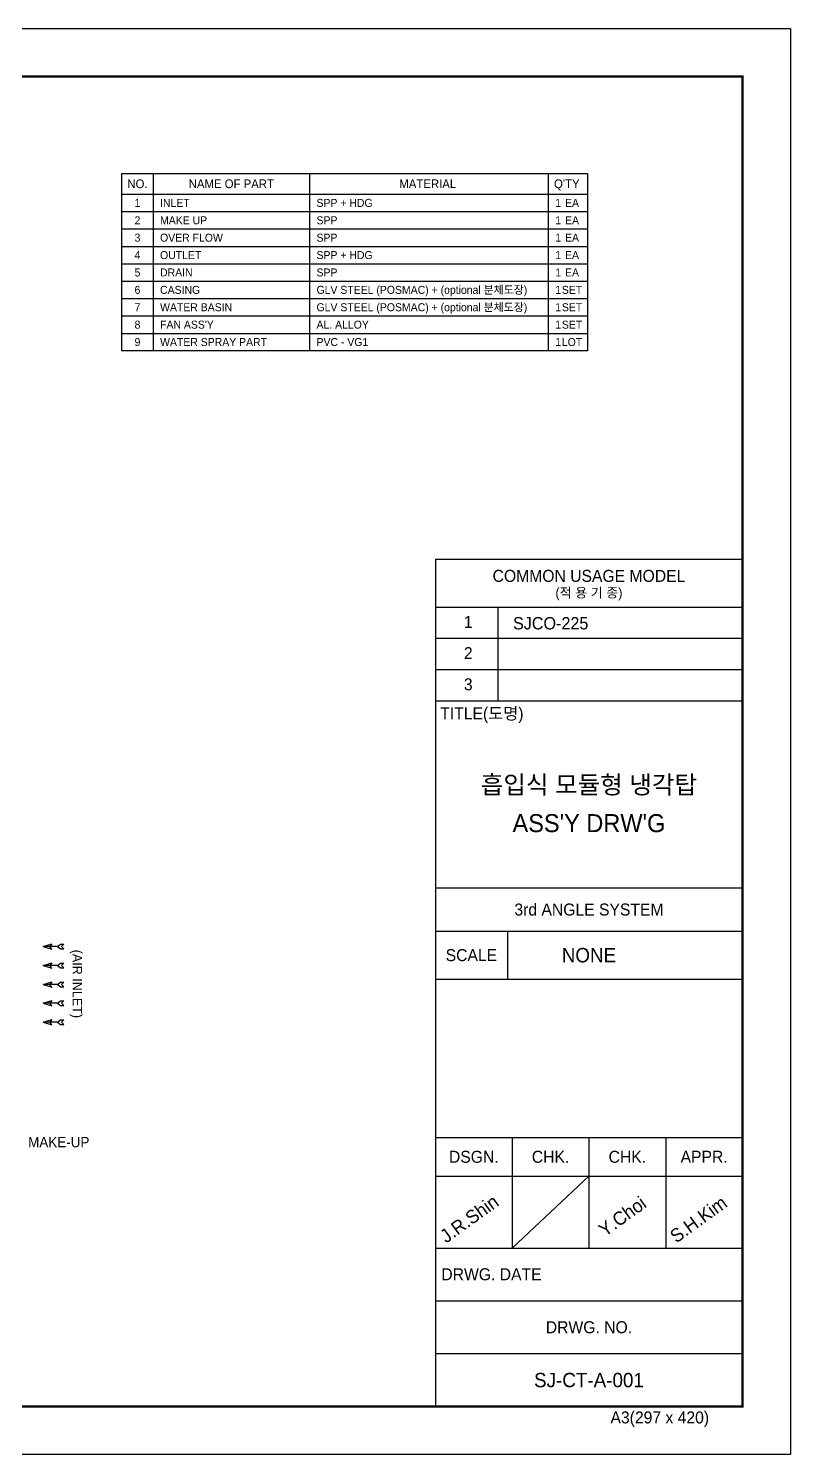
# Model space of a CAD drawing. Header units: millimetres. Extents: x 123437 to 162203, y 20795 to 41590.
# Drawn here: x 151085 to 162203, y 20795 to 41590 of the extents above; entities that cross this region are included whole.
import ezdxf
from ezdxf.enums import TextEntityAlignment as Align

# ---------------------------------------------------------------- set-up
doc = ezdxf.new("R2010")
doc.units = ezdxf.units.MM
doc.header["$LTSCALE"] = 30
doc.header["$MEASUREMENT"] = 0
doc.layers.get('DEFPOINTS').update_dxf_attribs({"color": 143, "linetype": 'CONTINUOUS'})
for name, color, linetype in [('냉각탑_box', 1, 'CONTINUOUS'), ('냉각탑_dim', 1, 'CONTINUOUS'), ('냉각탑_form', 1, 'CONTINUOUS'), ('냉각탑_text', 3, 'CONTINUOUS')]:
    doc.layers.add(name, color=color, linetype=linetype)
doc.styles.add('돋움', font='')
doc.styles.get('돋움').set_extended_font_data('Dotum')

# ---------------------------------------------------------------- blocks, each defined once
blk = doc.blocks.new('냉각탑form')
at = {"layer": 'DEFPOINTS'}
blk.add_lwpolyline([(0, 297.07), (420.1, 297.07), (420.1, 0), (0, 0)], close=True, dxfattribs=at)
at = {"layer": '냉각탑_form'}
for p, q in [((346.08, 186.55), (346.08, 10)), ((346.08, 186.55), (410.1, 186.55)), ((346.08, 186.55), (410.1, 186.55)), ((346.08, 176.54), (410.1, 176.54)), ((359.09, 176.54), (359.09, 157.04)), ((346.08, 170.04), (410.1, 170.04)), ((346.08, 163.54), (410.1, 163.54)), ((346.08, 157.04), (410.1, 157.04)), ((346.08, 157.04), (410.1, 157.04)), ((346.08, 118.03), (410.1, 118.03)), ((346.08, 109.03), (410.1, 109.03)), ((361.09, 109.03), (361.09, 99.02)), ((346.08, 99.02), (410.1, 99.02)), ((346.08, 66.02), (410.1, 66.02)), ((362.09, 66.02), (362.09, 43.01)), ((378.09, 66.02), (378.09, 43.01)), ((394.1, 66.02), (394.1, 43.01)), ((346.08, 58.01), (410.1, 58.01)), ((378.09, 58.01), (362.09, 43.01)), ((346.08, 43.01), (410.1, 43.01)), ((346.08, 32.01), (410.1, 32.01)), ((346.08, 21.01), (410.1, 21.01))]:
    blk.add_line(p, q, dxfattribs=at)
at = {"layer": '냉각탑_form', "const_width": 0.5}
blk.add_lwpolyline([(10, 287.07), (10, 10), (410.1, 10), (410.1, 287.07)], close=True, dxfattribs=at)
at = {"layer": '냉각탑_form', "style": '돋움'}
for s, height, p in [('COMMON USAGE MODEL', 2.5006, (378.09, 183.04)), ('(적 용 기 종)', 2, (378.09, 179.54)), ('3rd ANGLE SYSTEM', 2.5006, (378.09, 113.53)), ('SCALE', 2.501, (353.59, 104.03)), ('DSGN.', 2.501, (354.09, 62.02)), ('CHK.', 2.501, (370.09, 62.02)), ('CHK.', 2.501, (386.09, 62.02)), ('APPR.', 2.501, (402.1, 62.02)), ('DRWG. NO.', 2.501, (378.09, 26.51))]:
    blk.add_text(s, height=height, dxfattribs=at).set_placement(p, align=Align.MIDDLE_CENTER)
for s, height, p in [('1', 2.5, (352.02, 172.2)), ('2', 2.5, (352.02, 165.7)), ('3', 2.5, (352.02, 159.2)), ('TITLE(도명)', 2.501, (347.09, 153.14)), ('DRWG. DATE', 2.501, (347.32, 36.29)), ('A3(297 x 420)', 2.5006, (382.58, 6.47))]:
    blk.add_text(s, height=height, dxfattribs=at).set_placement(p)
blk = doc.blocks.new('화살표 IN OUT')
at = {"layer": '냉각탑_dim'}
for p, q in [((-323, 43), (-384, 43)), ((-343, 0), (-384, 43)), ((-384, -43), (-343, 0)), ((-266, 0), (-323, 43)), ((-266, 0), (-323, -43)), ((-266, 0), (0, 0)), ((-163, 50), (-122, 0)), ((0, 0), (-163, 50)), ((-163, -50), (-122, 0)), ((0, 0), (-163, -50)), ((-323, -43), (-384, -43))]:
    blk.add_line(p, q, dxfattribs=at)

msp = doc.modelspace()

# ---------------------------------------------------------------- linework, layer by layer
at = {"layer": '냉각탑_box'}
for p, q in [((152902.9, 39478.3), (152902.9, 36891.3)), ((155185.5, 39478.3), (155185.5, 36891.3)), ((158664.8, 39478.3), (158664.8, 36891.3)), ((152446.4, 39174), (159243.5, 39174)), ((152446.4, 38920.3), (159243.5, 38920.3)), ((152446.4, 38666.7), (159243.5, 38666.7)), ((152446.4, 38413.1), (159243.5, 38413.1)), ((152446.4, 38159.5), (159243.5, 38159.5)), ((152446.4, 37905.8), (159243.5, 37905.8)), ((152446.4, 37652.2), (159243.5, 37652.2)), ((152446.4, 37398.6), (159243.5, 37398.6)), ((152446.4, 37145), (159243.5, 37145))]:
    msp.add_line(p, q, dxfattribs=at)
msp.add_lwpolyline([(152446.4, 36891.3), (152446.4, 39478.3), (159243.5, 39478.3), (159243.5, 36891.3)], close=True, dxfattribs=at)

# ---------------------------------------------------------------- block references
at = {"layer": '냉각탑_dim', "xscale": -0.7875000000021828, "yscale": 0.7874999999985448, "zscale": 0.7875}
for p in [(151298, 28201.9), (151298, 27926.3), (151298, 27650.6), (151298, 27375), (151298, 27099.4)]:
    msp.add_blockref('화살표 IN OUT', p, dxfattribs=at)
at = {"layer": '냉각탑_form', "xscale": 70, "yscale": 70, "zscale": 70}
msp.add_blockref('냉각탑form', (132795.9, 20795.1), dxfattribs=at)

# ---------------------------------------------------------------- texts
at = {"layer": '냉각탑_text', "style": '돋움'}
for s, height, p in [('NO.', 126.81, (152674.7, 39326.1)), ('NAME OF PART', 126.812, (154044.2, 39326.1)), ('MATERIAL', 126.81, (156910.2, 39326.1)), ("Q'TY", 126.81, (158939.1, 39326.1)), ('1', 116.7, (152674.7, 39047.1)), ('1', 116.7, (158812.3, 39047.1)), ('EA', 116.67, (159015.2, 39047.1)), ('2', 116.7, (152674.7, 38793.5)), ('1', 116.7, (158812.3, 38793.5)), ('EA', 116.67, (159015.2, 38793.5)), ('3', 116.7, (152674.7, 38539.9)), ('1', 116.7, (158812.3, 38539.9)), ('EA', 116.67, (159015.2, 38539.9)), ('4', 116.7, (152674.7, 38286.3)), ('1', 116.7, (158812.3, 38286.3)), ('EA', 116.67, (159015.2, 38286.3)), ('5', 116.7, (152674.7, 38032.6)), ('1', 116.7, (158812.3, 38032.6)), ('EA', 116.67, (159015.2, 38032.6)), ('6', 116.7, (152674.7, 37779)), ('1', 116.7, (158812.3, 37779)), ('SET', 116.67, (159015.2, 37779)), ('7', 116.7, (152674.7, 37525.4)), ('1', 116.7, (158812.3, 37525.4)), ('SET', 116.67, (159015.2, 37525.4)), ('8', 116.7, (152674.7, 37271.8)), ('1', 116.7, (158812.3, 37271.8)), ('SET', 116.67, (159015.2, 37271.8)), ('9', 116.7, (152674.7, 37018.2)), ('1', 116.7, (158812.3, 37018.2)), ('LOT', 116.67, (159015.2, 37018.2)), ('SJCO-225', 180.04, (158703.8, 32917.1)), ('흡입식 모듈형 냉각탑', 262.5, (159262.3, 30562.1)), ("ASS'Y DRW'G", 262.5, (159262.3, 30002.1)), ('NONE', 210.05, (159262.3, 28076.9)), ('SJ-CT-A-001', 210.051, (159262.3, 21880.4))]:
    msp.add_text(s, height=height, dxfattribs=at).set_placement(p, align=Align.MIDDLE_CENTER)
for s, height, p in [('INLET ', 116.67, (153004.4, 39047.1)), ('SPP + HDG', 116.67, (155287, 39047.1)), ('MAKE UP', 116.67, (153004.4, 38793.5)), ('SPP', 116.67, (155287, 38793.5)), ('OVER FLOW', 116.67, (153004.4, 38539.9)), ('SPP', 116.67, (155287, 38539.9)), ('OUTLET ', 116.67, (153004.4, 38286.3)), ('SPP + HDG', 116.67, (155287, 38286.3)), ('DRAIN', 116.67, (153004.4, 38032.6)), ('SPP', 116.67, (155287, 38032.6)), ('GLV STEEL (POSMAC) + (optional 분체도장)', 116.667, (155287, 37779)), ('CASING', 116.67, (153004.4, 37779)), ('WATER BASIN', 116.667, (153004.4, 37525.4)), ('GLV STEEL (POSMAC) + (optional 분체도장)', 116.667, (155287, 37525.4)), ("FAN ASS'Y", 116.67, (153004.4, 37271.8)), ('AL. ALLOY', 116.67, (155287, 37271.8)), ('WATER SPRAY PART', 116.667, (153004.4, 37018.2)), ('PVC - VG1', 116.67, (155287, 37018.2)), ('MAKE-UP', 150, (151079.4, 25349.8))]:
    msp.add_text(s, height=height, dxfattribs=at).set_placement(p, align=Align.MIDDLE_LEFT)
msp.add_text('(AIR INLET)', height=140, rotation=270, dxfattribs=at).set_placement((151797.4, 27658.2), align=Align.MIDDLE_CENTER)
for s, p in [('J.R.Shin', (157180.1, 23869.9)), ('Y.Choi', (159495.5, 23963.3)), ('S.H.Kim', (160536.6, 23869.9))]:
    msp.add_text(s, height=196.05, rotation=35.81856, dxfattribs=at).set_placement(p)

doc.saveas('drawing.dxf')
